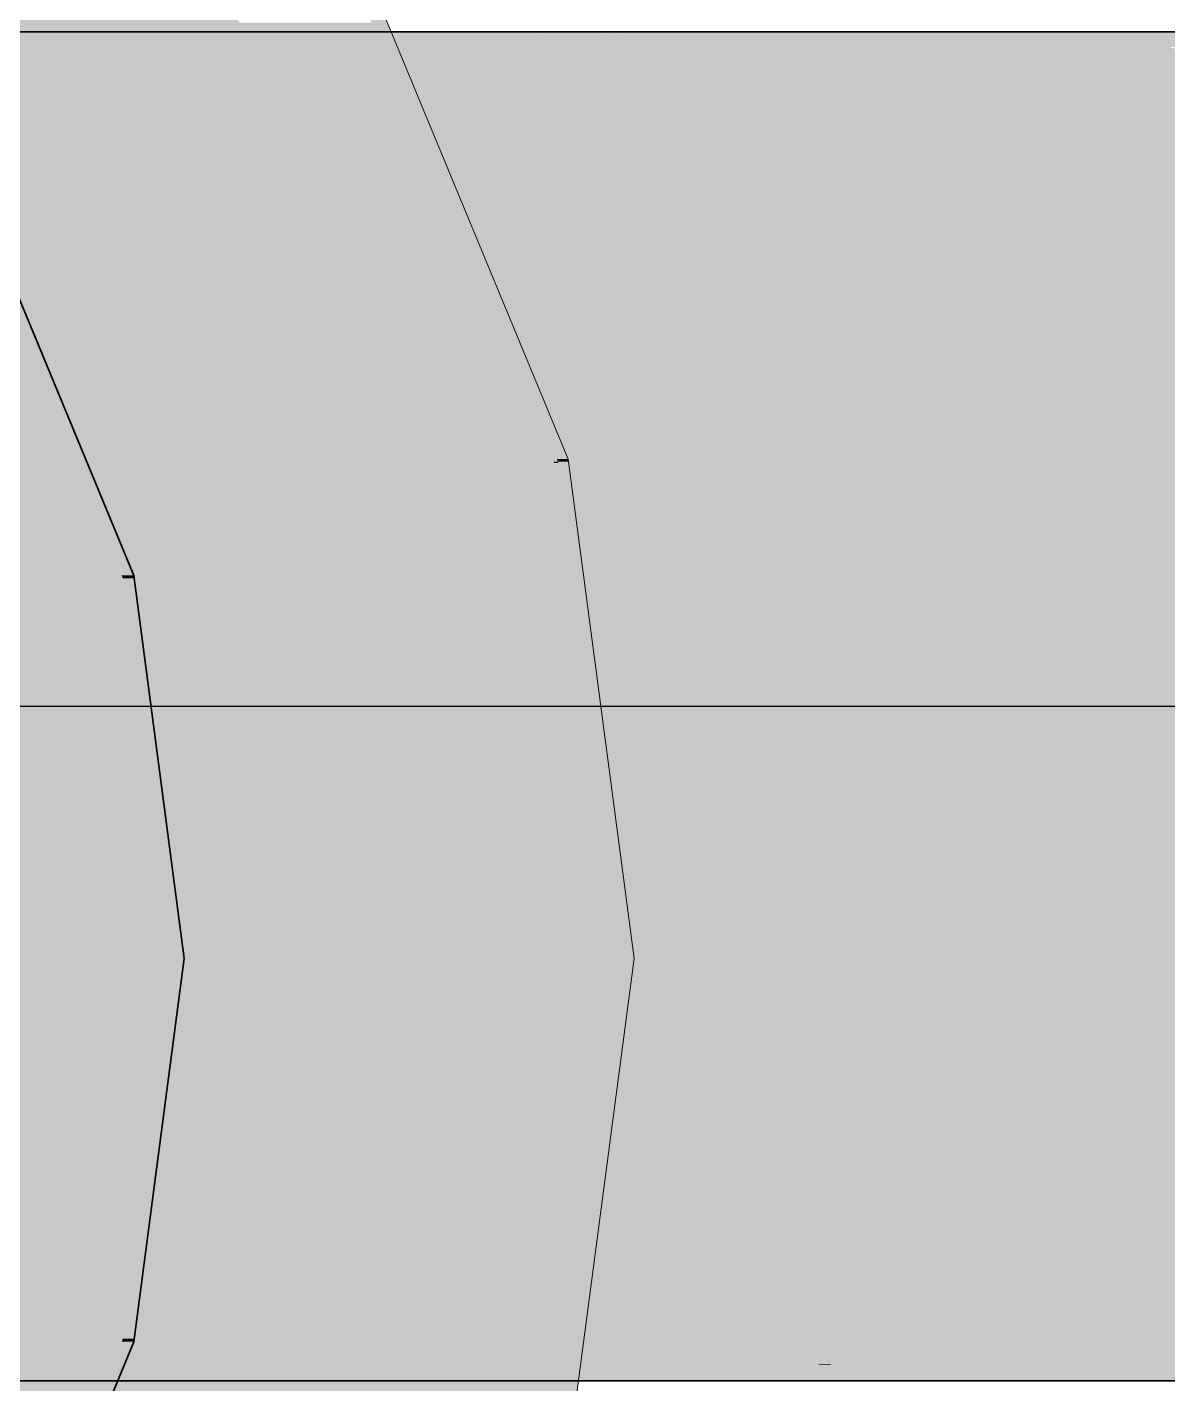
# Model space of a CAD drawing. Extents: x 0 to 756, y -25 to 420.
# Drawn here: x 315.05 to 321.14, y 305.62 to 312.86 of the extents above; entities that cross this region are included whole.
import ezdxf
from ezdxf.lldxf.tags import DXFTag

# ---------------------------------------------------------------- set-up
doc = ezdxf.new("R2010")
doc.units = 0
doc.layers.get('0').update_dxf_attribs({"lineweight": 25})
for name, color, linetype, lineweight, true_color in [('L_Schalldaempfer', 7, 'Continuous', 35, 0xababab), ('L_Schalldaempfer-Shading', 7, 'Continuous', 35, 0xababab), ('RL_Isolierung', 7, 'fein_strichliert', 18, 0x99ff99), ('Rohrleitung', 1, 'Continuous', 35, 0xff0000), ('Rohrleitung-Shading', 1, 'Continuous', 35, 0xff0000)]:
    doc.layers.add(name, color=color, linetype=linetype, lineweight=lineweight, true_color=true_color)
tags = doc.linetypes.add('fein_strichliert', pattern=[4, 1, -2, 1]).pattern_tags.tags
tags[8:9] = [DXFTag(74, 4), DXFTag(75, 0), DXFTag(340, '0'), DXFTag(46, 0.0), DXFTag(50, 0.0), DXFTag(44, 0.0), DXFTag(45, 0.0)]
tags[6:7] = [DXFTag(74, 4), DXFTag(75, 0), DXFTag(340, '0'), DXFTag(46, 0.0), DXFTag(50, 0.0), DXFTag(44, 0.0), DXFTag(45, 0.0)]
tags[4:5] = [DXFTag(74, 4), DXFTag(75, 0), DXFTag(340, '0'), DXFTag(46, 0.0), DXFTag(50, 0.0), DXFTag(44, 0.0), DXFTag(45, 0.0)]
tags = doc.linetypes.add('STRICHPUNKT2', pattern=[12.7, 6.35, -3.175, 0, -3.175]).pattern_tags.tags
tags[10:11] = [DXFTag(74, 4), DXFTag(75, 0), DXFTag(340, '0'), DXFTag(46, 0.0), DXFTag(50, 0.0), DXFTag(44, 0.0), DXFTag(45, 0.0)]
tags[8:9] = [DXFTag(74, 4), DXFTag(75, 0), DXFTag(340, '0'), DXFTag(46, 0.0), DXFTag(50, 0.0), DXFTag(44, 0.0), DXFTag(45, 0.0)]
tags[6:7] = [DXFTag(74, 4), DXFTag(75, 0), DXFTag(340, '0'), DXFTag(46, 0.0), DXFTag(50, 0.0), DXFTag(44, 0.0), DXFTag(45, 0.0)]
tags[4:5] = [DXFTag(74, 4), DXFTag(75, 0), DXFTag(340, '0'), DXFTag(46, 0.0), DXFTag(50, 0.0), DXFTag(44, 0.0), DXFTag(45, 0.0)]

# ---------------------------------------------------------------- blocks, each defined once
blk = doc.blocks.new('Shading-A0T78ON5OY', base_point=(304.2121, 306.6294))
at = {"layer": 'Rohrleitung-Shading', "color": 1, "true_color": 0xf70000}
for points in [[(315.9183, 312.4643), (312.5673, 312.4643), (314.4634, 314.3604)], [(313.7479, 311.2112), (311.3142, 311.2112), (315.9183, 312.4643)], [(311.3142, 311.2112), (315.9183, 312.4643), (312.5673, 312.4643)], [(316.8329, 310.2562), (312.0938, 310.2562), (315.9183, 312.4643)], [(316.7631, 310.2375), (312.0614, 310.2375), (316.8329, 310.2562)], [(312.0614, 310.2375), (316.8329, 310.2562), (312.0938, 310.2562)], [(312.5311, 309.1035), (316.9847, 309.1035), (316.8329, 310.2562)], [(312.5311, 309.1035), (316.7631, 310.2375), (312.0614, 310.2375)], [(312.6913, 307.8866), (317.1449, 307.8866), (312.5311, 309.1035)], [(317.1449, 307.8866), (312.5311, 309.1035), (316.9847, 309.1035)], [(316.9847, 306.6697), (312.5311, 306.6697), (317.1449, 307.8866)], [(312.5311, 306.6697), (317.1449, 307.8866), (312.6913, 307.8866)], [(316.763, 305.5358), (312.0614, 305.5358), (312.5311, 306.6697)], [(316.8329, 305.517), (316.9847, 306.6697), (312.5311, 306.6697)]]:
    blk.add_solid(points, dxfattribs=at)
at = {"layer": 'Rohrleitung-Shading', "color": 1, "true_color": 0xe80000}
for points in [[(315.7377, 312.6996), (315.0516, 314.3604), (314.4634, 314.3604)], [(316.326, 312.6996), (315.7377, 312.6996), (315.0516, 314.3604)], [(315.9183, 312.4643), (316.326, 312.6996), (315.7377, 312.6996)], [(316.4234, 312.4643), (315.9183, 312.4643), (316.326, 312.6996)], [(316.7825, 310.378), (316.4234, 312.4643), (315.9183, 312.4643)], [(317.2876, 310.378), (316.7825, 310.378), (316.4234, 312.4643)], [(315.1211, 309.7975), (314.7336, 309.7975), (314.4583, 311.3976)], [(316.8329, 310.2562), (317.2876, 310.378), (316.7825, 310.378)], [(316.8329, 310.2562), (317.3036, 310.2562), (317.2876, 310.378)], [(317.1449, 307.8866), (317.6156, 307.8866), (316.8329, 310.2562)], [(317.6156, 307.8866), (316.8329, 310.2562), (317.3036, 310.2562)], [(314.7723, 309.704), (315.1211, 309.7975), (314.7336, 309.7975)], [(314.7723, 309.704), (315.1334, 309.704), (315.1211, 309.7975)], [(315.0116, 307.8866), (315.3727, 307.8866), (314.7723, 309.704)], [(315.3727, 307.8866), (314.7723, 309.704), (315.1334, 309.704)], [(315.1334, 306.0692), (314.7723, 306.0692), (315.3727, 307.8866)], [(314.7723, 306.0692), (315.3727, 307.8866), (315.0116, 307.8866)], [(317.3036, 305.517), (316.8329, 305.517), (317.6156, 307.8866)], [(316.8329, 305.517), (317.6156, 307.8866), (317.1449, 307.8866)], [(315.1211, 305.9757), (314.7336, 305.9757), (314.7723, 306.0692)], [(315.1211, 305.9757), (315.1334, 306.0692), (314.7723, 306.0692)], [(314.4583, 304.3756), (314.0708, 304.3756), (315.1211, 305.9757)], [(314.0708, 304.3756), (315.1211, 305.9757), (314.7336, 305.9757)]]:
    blk.add_solid(points, dxfattribs=at)
at = {"layer": 'Rohrleitung-Shading', "color": 14, "true_color": 0x900000}
for points in [[(317.8601, 310.5378), (316.8529, 312.9972), (316.8413, 312.9972)], [(317.8839, 310.5378), (316.8629, 313.0025), (316.8506, 313.0025)], [(317.8839, 310.5378), (317.8601, 310.5378), (316.8529, 312.9972)], [(317.8778, 310.5524), (316.9214, 313.0083), (316.8606, 313.0083)], [(317.9386, 310.5524), (317.8778, 310.5524), (316.9214, 313.0083)], [(315.5555, 309.9313), (314.8437, 311.8064), (314.7788, 311.8064)], [(315.6204, 309.9313), (315.5555, 309.9313), (314.8437, 311.8064)], [(317.8625, 310.532), (317.8839, 310.5378), (317.8601, 310.5378)], [(317.8625, 310.532), (317.8846, 310.532), (317.8839, 310.5378)], [(317.8839, 310.5378), (317.9386, 310.5524), (317.8778, 310.5524)], [(317.8839, 310.5378), (317.9406, 310.5378), (317.9386, 310.5524)], [(318.2329, 307.8866), (318.2896, 307.8866), (317.8839, 310.5378)], [(318.2896, 307.8866), (317.8839, 310.5378), (317.9406, 310.5378)], [(318.2107, 307.8866), (318.2329, 307.8866), (317.8625, 310.532)], [(318.2329, 307.8866), (317.8625, 310.532), (317.8846, 310.532)], [(315.562, 309.9156), (315.6204, 309.9313), (315.5555, 309.9313)], [(315.562, 309.9156), (315.6225, 309.9156), (315.6204, 309.9313)], [(315.8291, 307.8866), (315.8896, 307.8866), (315.562, 309.9156)], [(315.8896, 307.8866), (315.562, 309.9156), (315.6225, 309.9156)], [(315.6225, 305.8576), (315.562, 305.8576), (315.8896, 307.8866)], [(315.562, 305.8576), (315.8896, 307.8866), (315.8291, 307.8866)], [(317.9413, 305.2412), (317.8625, 305.2412), (318.2896, 307.8866)], [(317.8625, 305.2412), (318.2896, 307.8866), (318.2107, 307.8866)], [(314.8437, 303.9668), (314.7788, 303.9668), (315.6204, 305.8419)], [(314.7788, 303.9668), (315.6204, 305.8419), (315.5555, 305.8419)], [(315.6204, 305.8419), (315.5555, 305.8419), (315.562, 305.8576)], [(315.6204, 305.8419), (315.6225, 305.8576), (315.562, 305.8576)]]:
    blk.add_solid(points, dxfattribs=at)
at = {"layer": 'Rohrleitung-Shading', "color": 12, "true_color": 0xd00000}
for points in [[(316.326, 312.6996), (316.6417, 312.8819), (316.1861, 312.8819)], [(316.7172, 312.6996), (316.326, 312.6996), (316.6417, 312.8819)], [(317.2485, 310.4724), (316.7172, 312.6996), (316.326, 312.6996)], [(317.6397, 310.4724), (317.2485, 310.4724), (316.7172, 312.6996)], [(315.0911, 309.8698), (314.6836, 311.5781), (314.3835, 311.5781)], [(315.3912, 309.8698), (315.0911, 309.8698), (314.6836, 311.5781)], [(317.2876, 310.378), (317.6397, 310.4724), (317.2485, 310.4724)], [(317.2876, 310.378), (317.6522, 310.378), (317.6397, 310.4724)], [(317.6156, 307.8866), (317.9802, 307.8866), (317.2876, 310.378)], [(317.9802, 307.8866), (317.2876, 310.378), (317.6522, 310.378)], [(315.1211, 309.7975), (315.3912, 309.8698), (315.0911, 309.8698)], [(315.1211, 309.7975), (315.4007, 309.7975), (315.3912, 309.8698)], [(315.3727, 307.8866), (315.6523, 307.8866), (315.1211, 309.7975)], [(315.6523, 307.8866), (315.1211, 309.7975), (315.4007, 309.7975)], [(315.4007, 305.9757), (315.1211, 305.9757), (315.6523, 307.8866)], [(315.1211, 305.9757), (315.6523, 307.8866), (315.3727, 307.8866)], [(317.6522, 305.3952), (317.2876, 305.3952), (317.9802, 307.8866)], [(317.2876, 305.3952), (317.9802, 307.8866), (317.6156, 307.8866)], [(315.3912, 305.9034), (315.0911, 305.9034), (315.1211, 305.9757)], [(315.3912, 305.9034), (315.4007, 305.9757), (315.1211, 305.9757)], [(314.6836, 304.1951), (314.3835, 304.1951), (315.3912, 305.9034)], [(314.3835, 304.1951), (315.3912, 305.9034), (315.0911, 305.9034)]]:
    blk.add_solid(points, dxfattribs=at)
at = {"layer": 'Rohrleitung-Shading', "color": 14, "true_color": 0xb20000}
for points in [[(317.615, 310.532), (316.8891, 312.8819), (316.6417, 312.8819)], [(317.8625, 310.532), (317.615, 310.532), (316.8891, 312.8819)], [(315.3722, 309.9156), (314.8154, 311.7179), (314.6257, 311.7179)], [(315.562, 309.9156), (315.3722, 309.9156), (314.8154, 311.7179)], [(317.6397, 310.4724), (317.8625, 310.532), (317.615, 310.532)], [(317.6397, 310.4724), (317.8703, 310.4724), (317.8625, 310.532)], [(317.9802, 307.8866), (318.2107, 307.8866), (317.6397, 310.4724)], [(318.2107, 307.8866), (317.6397, 310.4724), (317.8703, 310.4724)], [(315.3912, 309.8698), (315.562, 309.9156), (315.3722, 309.9156)], [(315.3912, 309.8698), (315.568, 309.8698), (315.562, 309.9156)], [(315.6523, 307.8866), (315.8291, 307.8866), (315.3912, 309.8698)], [(315.8291, 307.8866), (315.3912, 309.8698), (315.568, 309.8698)], [(315.568, 305.9034), (315.3912, 305.9034), (315.8291, 307.8866)], [(315.3912, 305.9034), (315.8291, 307.8866), (315.6523, 307.8866)], [(317.8703, 305.3008), (317.6397, 305.3008), (318.2107, 307.8866)], [(317.6397, 305.3008), (318.2107, 307.8866), (317.9802, 307.8866)], [(315.562, 305.8576), (315.3722, 305.8576), (315.3912, 305.9034)], [(315.562, 305.8576), (315.568, 305.9034), (315.3912, 305.9034)], [(314.8154, 304.0553), (314.6257, 304.0553), (315.562, 305.8576)], [(314.6257, 304.0553), (315.562, 305.8576), (315.3722, 305.8576)]]:
    blk.add_solid(points, dxfattribs=at)
blk = doc.blocks.new('Shading-A0T78ONPOY', base_point=(298.9209, 307.3945))
at = {"layer": 'L_Schalldaempfer-Shading', "color": 251, "true_color": 0x606060}
for points in [[(318.457, 312.7776), (317.6706, 312.8329), (313.9899, 312.8329)], [(314.674, 312.7776), (318.457, 312.7776), (313.9899, 312.8329)], [(314.8713, 312.7617), (317.758, 312.7617), (314.674, 312.7776)], [(317.758, 312.7617), (314.674, 312.7776), (318.457, 312.7776)], [(317.8905, 312.8175), (320.0603, 312.8329), (317.6706, 312.8329)], [(317.758, 312.7617), (318.6837, 312.7617), (318.457, 312.7776)], [(320.2036, 312.8175), (317.8905, 312.8175), (320.0603, 312.8329)], [(318.457, 312.7776), (320.2036, 312.8175), (317.8905, 312.8175)], [(319.91, 312.7776), (318.457, 312.7776), (320.2036, 312.8175)], [(319.4138, 312.7103), (319.91, 312.7776), (318.457, 312.7776)], [(319.6854, 312.7471), (320.8545, 312.7471), (320.2036, 312.8175)], [(320.1375, 312.8246), (320.4304, 312.8329), (320.0603, 312.8329)], [(320.5171, 312.8246), (320.1375, 312.8246), (320.4304, 312.8329)], [(320.2036, 312.8175), (320.5171, 312.8246), (320.1375, 312.8246)], [(320.5914, 312.8175), (320.2036, 312.8175), (320.5171, 312.8246)], [(320.4504, 312.7908), (320.5914, 312.8175), (320.2036, 312.8175)], [(320.5171, 312.8246), (320.8824, 312.8329), (320.4304, 312.8329)], [(320.8687, 312.7908), (320.4504, 312.7908), (320.5914, 312.8175)], [(320.8545, 312.7471), (320.8687, 312.7908), (320.4504, 312.7908)], [(320.8797, 312.8246), (320.5171, 312.8246), (320.8824, 312.8329)], [(320.8687, 312.7908), (320.8797, 312.8246), (320.5171, 312.8246)], [(321.0865, 312.7699), (320.8618, 312.7699), (320.8687, 312.7908)], [(321.0188, 312.7908), (320.8687, 312.7908), (320.8824, 312.8329)], [(321.0865, 312.7699), (321.0188, 312.7908), (320.8687, 312.7908)], [(321.0865, 312.7699), (321.2794, 312.8329), (320.8824, 312.8329)], [(321.2794, 312.7699), (321.0865, 312.7699), (321.2794, 312.8329)], [(313.9307, 312.7103), (315.5064, 312.7103), (313.9605, 312.772)], [(315.5064, 312.7103), (314.8713, 312.7617), (314.22, 312.7617)], [(315.5064, 312.7103), (317.758, 312.7617), (314.8713, 312.7617)], [(315.5064, 312.7103), (319.4138, 312.7103), (317.758, 312.7617)], [(319.4138, 312.7103), (317.758, 312.7617), (318.6837, 312.7617)], [(319.4138, 312.7103), (320.8425, 312.7103), (319.6854, 312.7471)], [(320.8425, 312.7103), (319.6854, 312.7471), (320.8545, 312.7471)], [(320.8425, 312.7103), (321.1956, 312.7103), (320.8545, 312.7471)], [(321.1601, 312.7471), (320.8545, 312.7471), (321.0865, 312.7699)], [(320.8545, 312.7471), (321.0865, 312.7699), (320.8618, 312.7699)], [(321.1956, 312.7103), (321.2794, 312.7103), (320.8545, 312.7471)], [(321.2794, 312.7103), (321.1601, 312.7471), (320.8545, 312.7471)], [(321.2794, 312.7513), (321.2794, 312.7699), (321.0865, 312.7699)], [(321.2794, 312.7513), (321.1466, 312.7513), (321.0865, 312.7699)], [(312.5808, 305.7177), (319.1758, 305.7556), (312.4231, 305.7556)], [(319.2807, 305.7177), (312.5808, 305.7177), (319.1758, 305.7556)], [(319.336, 305.7215), (319.27, 305.7215), (319.1758, 305.7556)], [(319.336, 305.7215), (319.2672, 305.7556), (319.1758, 305.7556)], [(319.2855, 305.7466), (319.4138, 305.7556), (319.2672, 305.7556)], [(319.6818, 305.7484), (319.311, 305.7484), (319.7611, 305.7556)], [(319.311, 305.7484), (319.7611, 305.7556), (319.4138, 305.7556)], [(319.6818, 305.7484), (321.192, 305.7552), (319.7568, 305.7552)], [(321.1287, 305.7484), (319.6818, 305.7484), (321.192, 305.7552)], [(321.192, 305.7552), (319.7568, 305.7552), (321.1956, 305.7556)], [(319.7568, 305.7552), (321.1956, 305.7556), (319.7611, 305.7556)], [(320.0603, 305.6329), (321.2794, 305.6329), (321.192, 305.7552)], [(312.6448, 305.7022), (319.2807, 305.7177), (312.5808, 305.7177)], [(312.6448, 305.7022), (315.112, 305.7022), (315.0819, 305.7079)], [(312.9327, 305.6329), (315.4795, 305.6329), (312.6448, 305.7022)], [(315.4795, 305.6329), (312.6448, 305.7022), (315.112, 305.7022)], [(315.0819, 305.7079), (319.3076, 305.7079), (319.2807, 305.7177)], [(315.4795, 305.6329), (319.5147, 305.6329), (315.0819, 305.7079)], [(319.5147, 305.6329), (315.0819, 305.7079), (319.3076, 305.7079)], [(319.2803, 305.7178), (319.336, 305.7215), (319.27, 305.7215)], [(319.3435, 305.7178), (319.2803, 305.7178), (319.336, 305.7215)], [(319.2807, 305.7177), (319.3435, 305.7178), (319.2803, 305.7178)], [(319.3438, 305.7177), (319.2807, 305.7177), (319.3435, 305.7178)], [(319.5147, 305.6329), (319.3438, 305.7177), (319.2807, 305.7177)], [(319.2855, 305.7466), (319.6818, 305.7484), (319.311, 305.7484)], [(319.6621, 305.7466), (319.2855, 305.7466), (319.6818, 305.7484)], [(319.344, 305.7176), (319.6621, 305.7466), (319.2855, 305.7466)], [(320.8434, 305.7176), (319.344, 305.7176), (321.1287, 305.7484)], [(319.344, 305.7176), (321.1287, 305.7484), (319.6818, 305.7484)], [(319.5147, 305.6329), (320.0603, 305.6329), (319.344, 305.7176)], [(320.0603, 305.6329), (320.8434, 305.7176), (319.344, 305.7176)]]:
    blk.add_solid(points, dxfattribs=at)
at = {"layer": 'L_Schalldaempfer-Shading', "color": 8, "true_color": 0x767676}
for points in [[(314.0638, 312.3506), (318.3687, 312.3506), (313.9307, 312.7103)], [(318.3687, 312.3506), (313.9307, 312.7103), (315.5064, 312.7103)], [(317.17, 312.5013), (320.3578, 312.5013), (315.5064, 312.7103)], [(320.3578, 312.5013), (315.5064, 312.7103), (319.4138, 312.7103)], [(320.3578, 312.5013), (321.0067, 312.5013), (319.4138, 312.7103)], [(321.0067, 312.5013), (319.4138, 312.7103), (320.8425, 312.7103)], [(320.8648, 312.6818), (321.2794, 312.6818), (320.8425, 312.7103)], [(321.2794, 312.6818), (321.1956, 312.7103), (320.8425, 312.7103)], [(321.125, 312.3506), (321.2794, 312.3506), (320.8648, 312.6818)], [(321.2794, 312.3506), (320.8648, 312.6818), (321.2794, 312.6818)], [(318.3687, 312.3506), (321.0381, 312.3506), (317.17, 312.5013)], [(321.0381, 312.3506), (317.17, 312.5013), (320.3578, 312.5013)], [(321.0381, 312.3506), (321.125, 312.3506), (320.3578, 312.5013)], [(321.125, 312.3506), (320.3578, 312.5013), (321.0067, 312.5013)], [(316.042, 305.9081), (318.2298, 306.1153), (311.7864, 306.1153)], [(318.8682, 305.9081), (316.042, 305.9081), (318.2298, 306.1153)], [(318.8682, 305.9081), (318.4504, 306.1153), (318.2298, 306.1153)], [(319.1758, 305.7556), (319.2672, 305.7556), (318.4504, 306.1153)], [(319.2672, 305.7556), (318.4504, 306.1153), (318.8484, 306.1153)], [(319.2672, 305.7556), (319.4138, 305.7556), (318.8484, 306.1153)], [(319.4138, 305.7556), (318.8484, 306.1153), (321.0381, 306.1153)], [(319.5424, 305.7841), (321.2794, 305.7841), (321.0381, 306.1153)], [(321.2794, 305.7841), (321.2794, 306.1153), (321.0381, 306.1153)], [(312.4231, 305.7556), (319.1758, 305.7556), (311.8585, 306.0199)], [(319.1758, 305.7556), (311.8585, 306.0199), (313.7452, 306.0199)], [(319.1758, 305.7556), (318.8682, 305.9081), (316.042, 305.9081)], [(319.4138, 305.7556), (321.1956, 305.7556), (319.5424, 305.7841)], [(321.1956, 305.7556), (319.5424, 305.7841), (321.2794, 305.7841)]]:
    blk.add_solid(points, dxfattribs=at)
at = {"layer": 'L_Schalldaempfer-Shading', "color": 252, "true_color": 0x898989}
for points in [[(318.7934, 312.2518), (318.3687, 312.3506), (314.0638, 312.3506)], [(318.7934, 312.2518), (314.1185, 312.2518), (314.0638, 312.3506)], [(319.5543, 312.2892), (321.0381, 312.3506), (318.3687, 312.3506)], [(320.2764, 312.2518), (318.7934, 312.2518), (318.3687, 312.3506)], [(321.1879, 312.2892), (319.5543, 312.2892), (321.0381, 312.3506)], [(321.1879, 312.2892), (321.125, 312.3506), (321.0381, 312.3506)], [(321.1879, 312.2892), (321.2794, 312.3506), (321.125, 312.3506)], [(321.2794, 312.1998), (321.1879, 312.2892), (319.5543, 312.2892)], [(314.2972, 311.9287), (318.7934, 312.2518), (314.1185, 312.2518)], [(320.1815, 311.9287), (314.2972, 311.9287), (318.7934, 312.2518)], [(321.2794, 312.1998), (320.2764, 312.2518), (318.7934, 312.2518)], [(319.0166, 312.1998), (321.2794, 312.1998), (318.7934, 312.2518)], [(319.7971, 312.0181), (321.2794, 312.0181), (319.0166, 312.1998)], [(321.2794, 312.0181), (319.0166, 312.1998), (321.2794, 312.1998)], [(320.8265, 311.7785), (321.2794, 311.7785), (319.7971, 312.0181)], [(321.2794, 311.7785), (319.7971, 312.0181), (321.2794, 312.0181)], [(314.3802, 311.7785), (320.1815, 311.9287), (314.2972, 311.9287)], [(314.3802, 311.7785), (320.1326, 311.7785), (320.1815, 311.9287)], [(320.1326, 311.7785), (320.8265, 311.7785), (320.1815, 311.9287)], [(311.7864, 306.1153), (318.2298, 306.1153), (311.4441, 306.6874)], [(318.2298, 306.1153), (311.4441, 306.6874), (317.0759, 306.6874)], [(317.9977, 306.2303), (318.2845, 306.2303), (317.0759, 306.6874)], [(318.2845, 306.2303), (317.0759, 306.6874), (317.6255, 306.6874)], [(318.2845, 306.2303), (318.7354, 306.2303), (317.6255, 306.6874)], [(318.7354, 306.2303), (317.6255, 306.6874), (318.2868, 306.6874)], [(318.7592, 306.2061), (320.8265, 306.6874), (318.2868, 306.6874)], [(318.7592, 306.2061), (321.2794, 306.6874), (320.8265, 306.6874)], [(318.7592, 306.2061), (321.0765, 306.2061), (321.2794, 306.6874)], [(321.2794, 306.2142), (321.0799, 306.2142), (321.2794, 306.6874)], [(318.2298, 306.1153), (318.4504, 306.1153), (317.9977, 306.2303)], [(318.4504, 306.1153), (317.9977, 306.2303), (318.2845, 306.2303)], [(318.4504, 306.1153), (318.8484, 306.1153), (318.2845, 306.2303)], [(318.8484, 306.1153), (318.2845, 306.2303), (318.7354, 306.2303)], [(318.8484, 306.1153), (321.0381, 306.1153), (318.7592, 306.2061)], [(321.0381, 306.1153), (318.7592, 306.2061), (321.0765, 306.2061)], [(321.0381, 306.1153), (321.2794, 306.1153), (321.2794, 306.2142)], [(321.0381, 306.1153), (321.2794, 306.2142), (321.0799, 306.2142)]]:
    blk.add_solid(points, dxfattribs=at)
at = {"layer": 'L_Schalldaempfer-Shading', "color": 253, "true_color": 0x999999}
for points in [[(314.3982, 311.7505), (320.1326, 311.7785), (314.3802, 311.7785)], [(320.1423, 311.7505), (314.3982, 311.7505), (320.1326, 311.7785)], [(320.1362, 311.768), (320.8265, 311.7785), (320.1326, 311.7785)], [(320.8531, 311.768), (320.1362, 311.768), (320.8265, 311.7785)], [(320.1423, 311.7505), (320.8531, 311.768), (320.1362, 311.768)], [(320.7974, 311.7505), (320.1423, 311.7505), (320.859, 311.7657)], [(320.1423, 311.7505), (320.859, 311.7657), (320.7592, 311.7657)], [(320.9882, 311.6013), (320.1936, 311.6013), (320.859, 311.7657)], [(320.859, 311.7657), (320.7592, 311.7657), (320.8531, 311.768)], [(320.8531, 311.768), (321.2794, 311.7785), (320.8265, 311.7785)], [(321.2794, 311.768), (320.8531, 311.768), (321.2794, 311.7785)], [(321.2794, 311.5995), (321.2794, 311.768), (320.8531, 311.768)], [(321.2782, 311.6), (320.9892, 311.6), (320.859, 311.7657)], [(314.4876, 311.6109), (320.1423, 311.7505), (314.3982, 311.7505)], [(320.1903, 311.6109), (314.4876, 311.6109), (320.1423, 311.7505)], [(320.1936, 311.6013), (320.7974, 311.7505), (320.1423, 311.7505)], [(314.4938, 311.6013), (320.1936, 311.6013), (314.4876, 311.6109)], [(320.1936, 311.6013), (320.1903, 311.6109), (314.4876, 311.6109)], [(314.8582, 311.033), (320.3893, 311.033), (314.4938, 311.6013)], [(320.3893, 311.033), (314.4938, 311.6013), (320.1936, 311.6013)], [(320.1941, 311.6), (320.9892, 311.6), (320.1936, 311.6013)], [(320.9892, 311.6), (320.9882, 311.6013), (320.1936, 311.6013)], [(320.3893, 311.033), (321.2794, 311.033), (320.1941, 311.6)], [(321.2794, 311.033), (320.1941, 311.6), (320.9892, 311.6)], [(321.2794, 311.2306), (321.1782, 311.2306), (320.9892, 311.6)], [(321.2794, 311.5995), (320.9896, 311.5995), (320.9892, 311.6)], [(321.2794, 311.5995), (321.2782, 311.6), (320.9892, 311.6)], [(321.2794, 311.2306), (321.2794, 311.5995), (320.9896, 311.5995)], [(311.2076, 307.1401), (315.9551, 307.433), (311.0545, 307.433)], [(316.3954, 307.1401), (311.2076, 307.1401), (315.9551, 307.433)], [(316.7713, 306.89), (316.7573, 307.433), (315.9551, 307.433)], [(317.3896, 306.89), (316.7713, 306.89), (316.7573, 307.433)], [(317.4237, 306.8607), (317.6205, 307.433), (316.7573, 307.433)], [(318.1319, 306.8607), (317.4237, 306.8607), (317.6205, 307.433)], [(321.2794, 306.8664), (321.2794, 307.433), (317.6205, 307.433)], [(321.2794, 306.8664), (318.1268, 306.8664), (317.6205, 307.433)], [(311.3382, 306.89), (316.7713, 306.89), (311.2076, 307.1401)], [(316.7713, 306.89), (316.3954, 307.1401), (311.2076, 307.1401)], [(311.4441, 306.6874), (317.0759, 306.6874), (311.3382, 306.89)], [(317.0759, 306.6874), (311.3382, 306.89), (316.7713, 306.89)], [(316.8154, 306.8607), (317.4237, 306.8607), (316.7713, 306.89)], [(317.4237, 306.8607), (317.3896, 306.89), (316.7713, 306.89)], [(317.0759, 306.6874), (317.6255, 306.6874), (316.8154, 306.8607)], [(317.6255, 306.6874), (316.8154, 306.8607), (317.4237, 306.8607)], [(317.4623, 306.8275), (318.1616, 306.8275), (317.4237, 306.8607)], [(318.1616, 306.8275), (318.1319, 306.8607), (317.4237, 306.8607)], [(318.1616, 306.8275), (321.2794, 306.8664), (318.1268, 306.8664)], [(321.1811, 306.8275), (318.1616, 306.8275), (321.2794, 306.8664)], [(321.2794, 306.7056), (320.8728, 306.7056), (321.2794, 306.8664)], [(317.6255, 306.6874), (318.2868, 306.6874), (317.4623, 306.8275)], [(318.2868, 306.6874), (317.4623, 306.8275), (318.1616, 306.8275)], [(318.2705, 306.7056), (320.8728, 306.7056), (318.1616, 306.8275)], [(320.8728, 306.7056), (321.1811, 306.8275), (318.1616, 306.8275)], [(318.2868, 306.6874), (320.8265, 306.6874), (318.2705, 306.7056)], [(320.8265, 306.6874), (318.2705, 306.7056), (320.8728, 306.7056)], [(320.8265, 306.6874), (321.2794, 306.6874), (320.8728, 306.7056)], [(321.2794, 306.6874), (321.2794, 306.7056), (320.8728, 306.7056)]]:
    blk.add_solid(points, dxfattribs=at)
at = {"layer": 'L_Schalldaempfer-Shading', "color": 253, "true_color": 0xa4a4a4}
for points in [[(314.4749, 310.1647), (315.4652, 310.1647), (314.0296, 310.9701)], [(315.4652, 310.1647), (314.0296, 310.9701), (314.9021, 310.9701)], [(314.8635, 311.0253), (320.3893, 311.033), (314.8582, 311.033)], [(320.3954, 311.0253), (314.8635, 311.0253), (320.3893, 311.033)], [(314.8969, 310.9776), (320.3954, 311.0253), (314.8635, 311.0253)], [(314.8969, 310.9776), (320.4328, 310.9776), (320.3954, 311.0253)], [(320.454, 310.1647), (321.0714, 310.1647), (314.8969, 310.9776)], [(321.0714, 310.1647), (314.8969, 310.9776), (320.4328, 310.9776)], [(316.0436, 310.8099), (315.0141, 310.8099), (314.8969, 310.9776)], [(320.3954, 311.0253), (321.2794, 311.033), (320.3893, 311.033)], [(320.3954, 311.0253), (321.2794, 311.0253), (321.2794, 311.033)], [(321.0714, 310.1647), (321.2794, 310.1647), (320.3954, 311.0253)], [(321.2794, 310.1647), (320.3954, 311.0253), (321.2794, 311.0253)], [(320.454, 310.1647), (316.0436, 310.8099), (315.0141, 310.8099)], [(315.4652, 310.1647), (320.454, 310.1647), (315.0141, 310.8099)], [(315.1862, 308.0932), (310.7423, 308.0932), (314.944, 308.3012)], [(315.536, 307.7928), (315.9049, 308.3012), (314.944, 308.3012)], [(316.4039, 307.7928), (315.536, 307.7928), (315.9049, 308.3012)], [(316.4608, 307.7349), (316.8951, 308.3012), (315.9049, 308.3012)], [(317.3683, 307.7349), (316.4608, 307.7349), (316.8951, 308.3012)], [(317.216, 307.9172), (320.454, 308.3012), (316.8951, 308.3012)], [(318.5927, 307.9172), (317.216, 307.9172), (320.454, 308.3012)], [(321.2794, 307.6749), (317.4184, 307.6749), (321.2794, 308.3012)], [(317.4184, 307.6749), (321.2794, 308.3012), (320.454, 308.3012)], [(310.8843, 307.7928), (315.536, 307.7928), (310.7423, 308.0932)], [(315.536, 307.7928), (315.1862, 308.0932), (310.7423, 308.0932)], [(317.4184, 307.6749), (318.5927, 307.9172), (317.216, 307.9172)], [(311.0545, 307.433), (315.9551, 307.433), (310.8843, 307.7928)], [(315.9551, 307.433), (310.8843, 307.7928), (315.536, 307.7928)], [(315.6035, 307.7349), (316.4608, 307.7349), (315.536, 307.7928)], [(316.4608, 307.7349), (316.4039, 307.7928), (315.536, 307.7928)], [(315.9551, 307.433), (316.7573, 307.433), (315.6035, 307.7349)], [(316.7573, 307.433), (315.6035, 307.7349), (316.4608, 307.7349)], [(316.5197, 307.6749), (317.4184, 307.6749), (316.4608, 307.7349)], [(317.4184, 307.6749), (317.3683, 307.7349), (316.4608, 307.7349)], [(316.7573, 307.433), (317.6205, 307.433), (316.5197, 307.6749)], [(317.6205, 307.433), (316.5197, 307.6749), (317.4184, 307.6749)], [(317.6205, 307.433), (321.2794, 307.433), (317.4184, 307.6749)], [(321.2794, 307.433), (321.2794, 307.6749), (317.4184, 307.6749)]]:
    blk.add_solid(points, dxfattribs=at)
at = {"layer": 'L_Schalldaempfer-Shading', "color": 253, "true_color": 0xaaaaaa}
for points in [[(314.1115, 309.2329), (315.1264, 309.2329), (313.5141, 310.1647)], [(315.1264, 309.2329), (313.5141, 310.1647), (314.4749, 310.1647)], [(315.1264, 309.2329), (316.16, 309.2329), (314.4749, 310.1647)], [(316.16, 309.2329), (314.4749, 310.1647), (315.4652, 310.1647)], [(315.6949, 309.8567), (321.2794, 309.8567), (315.4652, 310.1647)], [(321.2794, 309.8567), (320.454, 310.1647), (315.4652, 310.1647)], [(321.2794, 309.8567), (321.2794, 310.1647), (320.454, 310.1647)], [(316.16, 309.2329), (321.2794, 309.2329), (315.6949, 309.8567)], [(321.2794, 309.2329), (315.6949, 309.8567), (321.2794, 309.8567)], [(314.944, 308.3012), (315.9049, 308.3012), (314.1115, 309.2329)], [(315.9049, 308.3012), (314.1115, 309.2329), (315.1264, 309.2329)], [(315.9049, 308.3012), (316.8951, 308.3012), (315.1264, 309.2329)], [(316.8951, 308.3012), (315.1264, 309.2329), (316.16, 309.2329)], [(321.2794, 308.6092), (321.2794, 309.2329), (316.16, 309.2329)], [(316.6521, 308.6092), (321.2794, 308.6092), (316.16, 309.2329)], [(316.8951, 308.3012), (320.454, 308.3012), (316.6521, 308.6092)], [(320.454, 308.3012), (316.6521, 308.6092), (321.2794, 308.6092)], [(320.454, 308.3012), (321.2794, 308.3012), (321.2794, 308.6092)]]:
    blk.add_solid(points, dxfattribs=at)
blk = doc.blocks.new('SyTechCenter-A0T78OT7OY', base_point=(297.6896, 297.5866))
at = {"color": 0, "linetype": 'ByBlock', "lineweight": -2, "ltscale": 0.35}
for p, q in [((315.6204, 309.9313), (314.8312, 311.8366)), ((315.8896, 307.8866), (315.6204, 309.9313)), ((315.6204, 305.8419), (315.8896, 307.8866)), ((314.8312, 303.9366), (315.6204, 305.8419))]:
    blk.add_line(p, q, dxfattribs=at)
at = {"layer": 'RL_Isolierung', "linetype": 'fein_strichliert', "ltscale": 0.18}
for p, q in [((317.9386, 310.5524), (316.9096, 313.0366)), ((318.2896, 307.8866), (317.9386, 310.5524)), ((317.9386, 305.2208), (318.2896, 307.8866))]:
    blk.add_line(p, q, dxfattribs=at)
blk = doc.blocks.new('Telefonieschalldämpfer-A0T78OTLOY', base_point=(298.2794, 305.6329))
at = {"color": 0, "linetype": 'ByBlock', "lineweight": -2, "ltscale": 0.35}
for p, q in [((321.2794, 312.8329), (299.2794, 312.8329)), ((299.2794, 305.6329), (321.2794, 305.6329))]:
    blk.add_line(p, q, dxfattribs=at)
at = {"color": 0, "linetype": 'STRICHPUNKT2', "lineweight": 25, "ltscale": 0.25}
blk.add_line((298.2794, 309.2329), (322.2794, 309.2329), dxfattribs=at)

msp = doc.modelspace()

# ---------------------------------------------------------------- block references
at = {"layer": 'L_Schalldaempfer'}
msp.add_blockref('Shading-A0T78ONPOY', (298.9209, 307.3945), dxfattribs=at)
at = {"layer": 'L_Schalldaempfer', "ltscale": 0.35}
msp.add_blockref('Telefonieschalldämpfer-A0T78OTLOY', (298.2794, 305.6329), dxfattribs=at)
at = {"layer": 'Rohrleitung'}
msp.add_blockref('Shading-A0T78ON5OY', (304.2121, 306.6294), dxfattribs=at)
at = {"layer": 'Rohrleitung', "ltscale": 0.7}
msp.add_blockref('SyTechCenter-A0T78OT7OY', (297.6896, 297.5866), dxfattribs=at)

doc.saveas('drawing.dxf')
